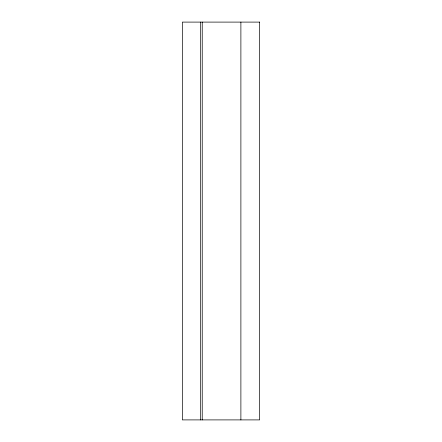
<?xml version="1.0" encoding="UTF-8"?>
<svg xmlns="http://www.w3.org/2000/svg" width="442" height="442" viewBox="0 0 442 442"><rect width="100%" height="100%" fill="white"/><g stroke="black" fill="none" stroke-linecap="round" stroke-linejoin="round"><path stroke-width="0.66" d="M240.89 22.1L240.89 419.9M202.237 22.1L202.237 419.9M200.685 22.1L200.685 419.9M259.653 22.1L182.347 22.1L182.347 419.9L259.653 419.9L259.653 22.1"/></g></svg>
